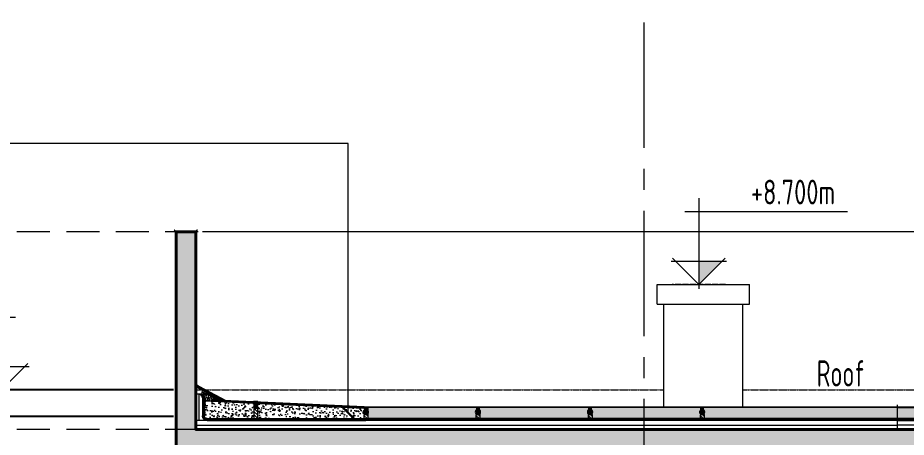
# Model space of a CAD drawing. Header units: millimetres. Extents: x -6181 to 191287, y -8583 to 23546.
# Drawn here: x 12840 to 19578, y 7540 to 10725 of the extents above; entities that cross this region are included whole.
import ezdxf

# ---------------------------------------------------------------- set-up
doc = ezdxf.new("R2010")
doc.units = ezdxf.units.MM
doc.header["$MEASUREMENT"] = 0
for name, pattern in [('1735-DT-5BR-SEC_AA$0$DASHED', [0.75, 0.5, -0.25]), ('1735-DT-5BR-SEC_AA$0$HIDDEN', [0.375, 0.25, -0.125]), ('ACAD_ISO02W100', [15, 12, -3]), ('CENTER2', [28.575, 19.05, -3.175, 3.175, -3.175]), ('DASHED', [0.75, 0.5, -0.25])]:
    doc.linetypes.add(name, pattern=pattern)
doc.layers.add('00--ORIGIN POINT', color=200, linetype='Continuous', lineweight=20, plot=False)
doc.layers.add('1735-DT-5BR-SEC_AA$0$00--ORIGIN', color=6, linetype='Continuous', lineweight=0, plot=False)
for name, color, linetype, lineweight in [('03--GRID', 252, 'CENTER2', 5), ('05--LEADER', 11, 'Continuous', 20), ('05--TEXT-2', 2, 'Continuous', 25), ('1735-DT-5BR-SEC_AA$0$06--LINE-0', 8, 'Continuous', 13), ('1735-DT-5BR-SEC_AA$0$06--LINE-1', 9, 'Continuous', 18), ('1735-DT-5BR-SEC_AA$0$06--LINE-2', 2, 'Continuous', 25), ('1735-DT-5BR-SEC_AA$0$E--CONCRETE-4', 4, 'Continuous', 40), ('1735-DT-5BR-SEC_AA$0$E--CONCRETE-Beams', 1, '1735-DT-5BR-SEC_AA$0$HIDDEN', 0), ('1735-DT-5BR-SEC_AA$0$E--CONCRETE-SHADE', 253, 'Continuous', 25), ('1735-DT-5BR-SEC_AA$0$J--WATERPROOFING-1', 1, 'Continuous', 18), ('1735-DT-5BR-SEC_AA$0$J--WATERPROOFING-2', 2, 'Continuous', 25), ('1735-DT-5BR-SEC_AA$0$J--WATERPROOFING-3', 3, 'Continuous', 35), ('1735-DT-5BR-SEC_AA$0$M--PLASTER-0', 8, 'Continuous', 13), ('1735-DT-5BR-SEC_AA$0$P--INSULATION', 8, 'Continuous', 13), ('1735-DT-5BR-SEC_AA$0$W--ELV-1', 250, '1735-DT-5BR-SEC_AA$0$DASHED', 9), ('W--ELEV-2', 7, 'Continuous', 20), ('W--ELV-1', 250, 'DASHED', 9)]:
    doc.layers.add(name, color=color, linetype=linetype, lineweight=lineweight)
doc.layers.add('1735-DT-5BR-SEC_AA$0$00--Combo Roof', color=251, linetype='Continuous')
doc.styles.add('ISO', font='isocp2.shx', dxfattribs={"width": 0.8})
doc.linetypes.add('1735-DT-5BR-SEC_AA$0$BATTING', pattern='A,0.00254,-2.54,[134,ltypeshp.shx,S=2.54,R=0,X=-2.54,Y=0],-5.08,[134,ltypeshp.shx,S=2.54,R=180,X=2.54,Y=0],-2.54', length=10.16254)
doc.dimstyles.new('1-100_AR', dxfattribs={"dimtxt": 200, "dimasz": 100, "dimexe": 100, "dimexo": 100, "dimgap": 0, "dimtad": 0, "dimdec": 0, "dimzin": 12, "dimdsep": 46, "dimtxsty": 'ISO', "dimblk": 'ARCHTICK', "dimcen": 100, "dimdle": 100, "dimclrd": 8, "dimclre": 9, "dimclrt": 2, "dimadec": 0, "dimazin": 0, "dimtfac": 1, "dimtdec": 0, "dimtmove": 0, "dimatfit": 2, "dimldrblk": 'ARCHTICK', "dimfxl": 1, "dimtvp": 0.75, "dimtolj": 1, "dimtzin": 12, "dimlwd": 9, "dimlwe": 9, "dimarcsym": 0})
pattern_1 = [(45, (-165188.302, 57135.414), (-5.7452426, 5.7452426), []), (135, (-165188.302, 57135.414), (-5.7452426, -5.7452426), [])]
pattern_2 = [(37.5, (-75741.97, -20582.6), (-0.6299336, 19.2682377), [0, -15.2, 0, -17, 0, -16.25]), (7.5, (-75741.97, -20582.6), (17.697767, 28.22146), [0, -8.2, 0, -13.7, 0, -5.25]), (327.5, (-75754.27, -20582.6), (31.1414186, 0.0565905), [0, -5, 0, -18, 0, -23.5]), (317.5, (-75754.27, -20582.6), (30.061266, 8.776756), [0, -2.5, 0, -11.8, 0, -13.5])]
pattern_3 = [(50, (-75741.97, -20529.97), (71.72602, -6.27521), [7.5, -82.5]), (355, (-75741.97, -20529.97), (-13.87513, 75.21921), [6, -66]), (100.45144, (-75735.99, -20530.496), (57.85088, 68.944), [6.37402, -70.11421]), (46.1842, (-75741.97, -20509.97), (106.72413, -16.55193), [11.25, -123.75]), (96.63564, (-75733.08, -20511.35), (93.4662, 97.41186), [9.56103, -105.17138]), (351.18416, (-75741.97, -20509.97), (93.4662, 97.41186), [9, -99]), (21, (-75731.97, -20514.97), (59.690705, -40.26189), [7.5, -82.5]), (326, (-75731.97, -20514.97), (24.33153, 72.515), [6, -66]), (71.45144, (-75726.995, -20518.33), (84.02224, 32.25312), [6.37402, -70.11421]), (37.5, (-75741.97, -20529.973), (1.215986, 33.289385), [0, -65.2, 0, -67, 0, -66.25]), (7.5, (-75741.97, -20529.973), (26.306954, 39.44117), [0, -38.2, 0, -63.7, 0, -25.25]), (327.5, (-75764.27, -20529.973), (53.382244, -2.255487), [0, -25, 0, -78, 0, -103.5]), (317.5, (-75774.27, -20529.973), (58.318617, 10.0105), [0, -32.5, 0, -51.8, 0, -73.5])]
pattern_4 = [(45, (-41431.51, 13406.052), (-12.37437, 12.37437), [])]
pattern_5 = [(45, (-166022.7865, 57182.454), (-5.7452426, 5.7452426), []), (135, (-166022.7865, 57182.454), (-5.7452426, -5.7452426), [])]
pattern_6 = [(45, (-166038.302, 57135.414), (-5.7452426, 5.7452426), []), (135, (-166038.302, 57135.414), (-5.7452426, -5.7452426), [])]
pattern_7 = [(45, (-166888.302, 57135.414), (-5.7452426, 5.7452426), []), (135, (-166888.302, 57135.414), (-5.7452426, -5.7452426), [])]
pattern_8 = [(45, (-167738.302, 57135.414), (-5.7452426, 5.7452426), []), (135, (-167738.302, 57135.414), (-5.7452426, -5.7452426), [])]

# ---------------------------------------------------------------- blocks, each defined once
blk = doc.blocks.new('_ArchTick')
at = {"color": 0, "const_width": 0.15}
blk.add_lwpolyline([(-0.5, -0.5), (0.5, 0.5)], dxfattribs=at)
blk = doc.blocks.new('*U196')
at = {"layer": '1735-DT-5BR-SEC_AA$0$06--LINE-1'}
h = blk.add_hatch(dxfattribs=at)
h.set_pattern_fill('AR-SAND', color=256, scale=10, style=0)
h.set_pattern_definition(pattern_2)
edge = h.paths.add_edge_path()
edge.add_line((-39648.2, 10584.7), (-39648.2, 10567.5))
edge.add_arc((-39610.9, 10527), 55.1, 132.66389, 174.54334)
edge.add_line((-39665.7, 10532.3), (-39665.7, 10518.1))
edge.add_line((-39665.7, 10518.1), (-39800.4, 10512.1))
edge.add_line((-39800.4, 10512.1), (-39648.2, 10584.7))
h = blk.add_hatch(dxfattribs=at)
h.set_pattern_fill('AR-CONC', color=256, scale=10, style=0)
h.set_pattern_definition(pattern_3)
edge = h.paths.add_edge_path()
edge.add_line((-40042.2, 10382.2), (-40042.2, 10496.1))
edge.add_line((-40042.2, 10496.1), (-39667.2, 10513.1))
edge.add_line((-39667.2, 10513.1), (-39667.2, 10402.2))
edge.add_arc((-39687.4, 10402.4), 20.2, 270.62547, 359.37453, ccw=False)
edge.add_line((-39687.2, 10382.2), (-40042.2, 10382.2))
h.paths.add_polyline_path([(-40726.3, 10465.3), (-40476, 10475.9), (-40476, 10382.2), (-40726.3, 10382.2)])
h.paths.add_polyline_path([(-40476, 10382.2), (-40476, 10476.6), (-40072.2, 10494.8), (-40072.2, 10382.2)])
h.paths.add_polyline_path([(-40876.9, 10382.2), (-40876.9, 10458.5), (-40727.8, 10463.9), (-40727.8, 10382.2)])
h = blk.add_hatch(dxfattribs=at)
h.set_pattern_fill('AR-CONC', color=256, scale=10, style=0)
h.set_pattern_definition([(50, (-3984.734, -89.98), (71.72602, -6.27521), [7.5, -82.5]), (355, (-3984.73, -89.98), (-13.87513, 75.21921), [6, -66]), (100.45144, (-3978.756, -90.5), (57.85088, 68.944), [6.37402, -70.11421]), (46.1842, (-3984.73, -69.98), (106.72413, -16.55193), [11.25, -123.75]), (96.63564, (-3975.84, -71.36), (93.4662, 97.41186), [9.56103, -105.17138]), (351.18416, (-3984.73, -69.98), (93.4662, 97.41186), [9, -99]), (21, (-3974.734, -74.98), (59.690705, -40.26189), [7.5, -82.5]), (326, (-3974.73, -74.98), (24.33153, 72.515), [6, -66]), (71.45144, (-3969.76, -78.33), (84.02224, 32.25312), [6.37402, -70.11421]), (37.5, (-3984.734, -89.977), (1.215986, 33.289385), [0, -65.2, 0, -67, 0, -66.25]), (7.5, (-3984.734, -89.977), (26.306954, 39.44117), [0, -38.2, 0, -63.7, 0, -25.25]), (327.5, (-4007.034, -89.977), (53.382244, -2.255487), [0, -25, 0, -78, 0, -103.5]), (317.5, (-4017.034, -89.977), (58.318617, 10.0105), [0, -32.5, 0, -51.8, 0, -73.5])])
h.paths.add_polyline_path([(-44923.1, 10465.1), (-40906.9, 10465.1), (-40906.9, 10382.2), (-44923.1, 10382.2)])
at = {"layer": '1735-DT-5BR-SEC_AA$0$J--WATERPROOFING-2'}
h = blk.add_hatch(color=252, dxfattribs=at)
edge = h.paths.add_edge_path()
edge.add_arc((-40060.6, 10578.4), 67.6, 260.1236, 285.79171)
edge.add_line((-40042.2, 10513.3), (-40042.2, 10478.3))
edge.add_line((-40042.2, 10478.3), (-40042.4, 10478.4))
edge.add_ellipse((-40057.4, 10478.4), major_axis=(0, -19.9), ratio=0.75188, start_angle=90, end_angle=260.36908)
edge.add_line((-40072.2, 10481.7), (-40072.2, 10511.8))
h = blk.add_hatch(color=252, dxfattribs=at)
edge = h.paths.add_edge_path()
edge.add_ellipse((-43441.9, 10431.3), major_axis=(0, -19.9), ratio=0.75188, start_angle=94.78782, end_angle=270, ccw=False)
edge.add_line((-43426.9, 10433), (-43426.9, 10465.1))
edge.add_arc((-43441.9, 10589.1), 124.9, 263.09445, 276.87055, ccw=False)
edge.add_line((-43456.9, 10465.1), (-43456.9, 10431.3))
edge.add_line((-43456.9, 10431.3), (-43456.9, 10431.3))
at = {"layer": '1735-DT-5BR-SEC_AA$0$J--WATERPROOFING-2', "lineweight": 9}
h = blk.add_hatch(dxfattribs=at)
h.set_pattern_fill('ANSI37', color=256, scale=65, style=0)
h.set_pattern_definition(pattern_8)
edge = h.paths.add_edge_path()
edge.add_ellipse((-43441.9, 10431.3), major_axis=(0, -19.9), ratio=0.75188, start_angle=367.03047, end_angle=447.76494)
edge.add_line((-43426.9, 10430.5), (-43426.9, 10432.1))
edge.add_ellipse((-43441.9, 10431.3), major_axis=(0, -19.9), ratio=0.75188, start_angle=92.23506, end_angle=352.96953)
edge.add_line((-43443.7, 10411.5), (-43440, 10411.5))
at = {"layer": '1735-DT-5BR-SEC_AA$0$J--WATERPROOFING-2'}
h = blk.add_hatch(color=252, dxfattribs=at)
edge = h.paths.add_edge_path()
edge.add_ellipse((-42591.9, 10431.3), major_axis=(0, -19.9), ratio=0.75188, start_angle=94.78782, end_angle=270, ccw=False)
edge.add_line((-42576.9, 10433), (-42576.9, 10465.1))
edge.add_arc((-42591.9, 10589.1), 124.9, 263.09445, 276.87055, ccw=False)
edge.add_line((-42606.9, 10465.1), (-42606.9, 10431.3))
edge.add_line((-42606.9, 10431.3), (-42606.9, 10431.3))
at = {"layer": '1735-DT-5BR-SEC_AA$0$J--WATERPROOFING-2', "lineweight": 9}
h = blk.add_hatch(dxfattribs=at)
h.set_pattern_fill('ANSI37', color=256, scale=65, style=0)
h.set_pattern_definition(pattern_7)
edge = h.paths.add_edge_path()
edge.add_ellipse((-42591.9, 10431.3), major_axis=(0, -19.9), ratio=0.75188, start_angle=367.03047, end_angle=447.76494)
edge.add_line((-42576.9, 10430.5), (-42576.9, 10432.1))
edge.add_ellipse((-42591.9, 10431.3), major_axis=(0, -19.9), ratio=0.75188, start_angle=92.23506, end_angle=352.96953)
edge.add_line((-42593.7, 10411.5), (-42590, 10411.5))
at = {"layer": '1735-DT-5BR-SEC_AA$0$J--WATERPROOFING-2'}
h = blk.add_hatch(color=252, dxfattribs=at)
edge = h.paths.add_edge_path()
edge.add_ellipse((-41741.9, 10431.3), major_axis=(0, -19.9), ratio=0.75188, start_angle=94.78782, end_angle=270, ccw=False)
edge.add_line((-41726.9, 10433), (-41726.9, 10465.1))
edge.add_arc((-41741.9, 10589.1), 124.9, 263.09445, 276.87055, ccw=False)
edge.add_line((-41756.9, 10465.1), (-41756.9, 10431.3))
edge.add_line((-41756.9, 10431.3), (-41756.9, 10431.3))
at = {"layer": '1735-DT-5BR-SEC_AA$0$J--WATERPROOFING-2', "lineweight": 9}
h = blk.add_hatch(dxfattribs=at)
h.set_pattern_fill('ANSI37', color=256, scale=65, style=0)
h.set_pattern_definition(pattern_6)
edge = h.paths.add_edge_path()
edge.add_ellipse((-41741.9, 10431.3), major_axis=(0, -19.9), ratio=0.75188, start_angle=367.03047, end_angle=447.76494)
edge.add_line((-41726.9, 10430.5), (-41726.9, 10432.1))
edge.add_ellipse((-41741.9, 10431.3), major_axis=(0, -19.9), ratio=0.75188, start_angle=92.23506, end_angle=352.96953)
edge.add_line((-41743.7, 10411.5), (-41740, 10411.5))
at = {"layer": '1735-DT-5BR-SEC_AA$0$J--WATERPROOFING-2'}
h = blk.add_hatch(color=252, dxfattribs=at)
edge = h.paths.add_edge_path()
edge.add_ellipse((-40891.9, 10431.3), major_axis=(0, -19.9), ratio=0.75188, start_angle=94.78782, end_angle=270, ccw=False)
edge.add_line((-40876.9, 10433), (-40876.9, 10465.1))
edge.add_arc((-40891.9, 10589.1), 124.9, 263.09445, 276.87055, ccw=False)
edge.add_line((-40906.9, 10465.1), (-40906.9, 10431.3))
edge.add_line((-40906.9, 10431.3), (-40906.9, 10431.3))
at = {"layer": '1735-DT-5BR-SEC_AA$0$J--WATERPROOFING-2', "lineweight": 9}
h = blk.add_hatch(dxfattribs=at)
h.set_pattern_fill('ANSI37', color=256, scale=65, style=0)
h.set_pattern_definition(pattern_1)
edge = h.paths.add_edge_path()
edge.add_ellipse((-40891.9, 10431.3), major_axis=(0, -19.9), ratio=0.75188, start_angle=367.03047, end_angle=447.76494)
edge.add_line((-40876.9, 10430.5), (-40876.9, 10432.1))
edge.add_ellipse((-40891.9, 10431.3), major_axis=(0, -19.9), ratio=0.75188, start_angle=92.23506, end_angle=352.96953)
edge.add_line((-40893.7, 10411.5), (-40890, 10411.5))
h = blk.add_hatch(dxfattribs=at)
h.set_pattern_fill('ANSI37', color=256, scale=65, style=0)
h.set_pattern_definition(pattern_5)
edge = h.paths.add_edge_path()
edge.add_ellipse((-40057.4, 10478.4), major_axis=(0, -19.9), ratio=0.75188, start_angle=-87.76494, end_angle=-7.03047, ccw=False)
edge.add_line((-40072.4, 10477.6), (-40072.4, 10479.1))
edge.add_ellipse((-40057.4, 10478.4), major_axis=(0, -19.9), ratio=0.75188, start_angle=7.03047, end_angle=267.76494, ccw=False)
edge.add_line((-40055.6, 10458.6), (-40059.3, 10458.6))
at = {"layer": '1735-DT-5BR-SEC_AA$0$J--WATERPROOFING-2', "lineweight": 13}
h = blk.add_hatch(dxfattribs=at)
h.set_pattern_fill('ANSI31', color=256, scale=140, style=0)
h.set_pattern_definition(pattern_4)
h.paths.add_polyline_path([(-40072.2, 10452.9), (-40042.2, 10452.9), (-40042.2, 10382.2), (-40072.2, 10382.2)])
at = {"layer": '1735-DT-5BR-SEC_AA$0$00--ORIGIN'}
for points in [[(-39601.9, 10300), (-39601.9, 10647.2)], [(-39601.9, 10300), (-44923.1, 10300), (-44923.1, 10485.3)]]:
    blk.add_lwpolyline(points, dxfattribs=at)
at = {"layer": '1735-DT-5BR-SEC_AA$0$J--WATERPROOFING-1', "color": 8}
for p, q in [((-39612.2, 10628.7), (-39826.1, 10512.4)), ((-39612.2, 10617.4), (-39821.6, 10506.1)), ((-39648.2, 10588.1), (-39800.4, 10512.1)), ((-39648.2, 10588.1), (-39648.2, 10567.5)), ((-40072.2, 10382.2), (-40072.2, 10511.8)), ((-40042.2, 10513.3), (-40042.2, 10382.2)), ((-40042.2, 10496.1), (-39667.2, 10513.1)), ((-40042.2, 10502.6), (-39826.1, 10512.4)), ((-39800.4, 10512.1), (-39665.7, 10518.1)), ((-39667.2, 10513.1), (-39667.2, 10402.2)), ((-39665.7, 10532.3), (-39665.7, 10518.1)), ((-39659.7, 10532.1), (-39659.7, 10401.3)), ((-39652.2, 10531.9), (-39652.2, 10402.8)), ((-39642.2, 10565.8), (-39601.9, 10565.8)), ((-40876.9, 10458.9), (-40475.8, 10475.9)), ((-40874.8, 10465.5), (-40476, 10482.4)), ((-40726.3, 10471.8), (-40475.8, 10482.4)), ((-40476, 10483.1), (-40072.2, 10501.3)), ((-40476, 10476.6), (-40072.2, 10494.8)), ((-40072.2, 10458.4), (-40042.2, 10458.4)), ((-44923.1, 10382.2), (-40891.9, 10382.2)), ((-43456.9, 10411.4), (-43456.9, 10382.2)), ((-43426.9, 10411.4), (-43456.9, 10411.4)), ((-43426.9, 10410.4), (-43426.9, 10382.2)), ((-42606.9, 10411.4), (-42606.9, 10382.2)), ((-42576.9, 10411.4), (-42606.9, 10411.4)), ((-42576.9, 10410.4), (-42576.9, 10382.2)), ((-41756.9, 10411.4), (-41756.9, 10382.2)), ((-41726.9, 10411.4), (-41756.9, 10411.4)), ((-41726.9, 10410.4), (-41726.9, 10382.2)), ((-40906.9, 10411.4), (-40906.9, 10382.2)), ((-40876.9, 10411.4), (-40906.9, 10411.4)), ((-40476, 10382.2), (-40891.9, 10382.2)), ((-40876.9, 10410.4), (-40876.9, 10382.2)), ((-39687.2, 10382.2), (-40476, 10382.2)), ((-40042.2, 10382.2), (-40072.2, 10382.2)), ((-44923.1, 10374.7), (-40891.9, 10374.7)), ((-44923.1, 10367.2), (-40891.9, 10367.2)), ((-40476, 10374.7), (-40891.9, 10374.7)), ((-40476, 10367.2), (-40891.9, 10367.2)), ((-39687.1, 10374.7), (-40476, 10374.7)), ((-39687.1, 10367.2), (-40476, 10367.2)), ((-39687.1, 10367.2), (-39601.9, 10367.2))]:
    blk.add_line(p, q, dxfattribs=at)
blk.add_lwpolyline([(-44923.1, 10465.1), (-40906.9, 10465.1), (-40906.9, 10382.2), (-44923.1, 10382.2)], dxfattribs=at)
blk.add_lwpolyline([(-44923.1, 10465.1), (-40906.9, 10465.1), (-40906.9, 10382.2), (-44923.1, 10382.2)], close=True, dxfattribs=at)
for centre, radius, start, end in [((-40060.6, 10578.4), 67.6, 260.1236, 285.79171), ((-39610.8, 10527), 55.2, 132.69216, 174.26288), ((-39608.5, 10526.9), 51.5, 130.89812, 174.1344), ((-39603.3, 10526.6), 49.2, 127.23665, 173.85442), ((-43442.2, 10576.3), 112.1, 262.47895, 278.90454), ((-42592.2, 10576.3), 112.1, 262.47895, 278.90454), ((-41742.2, 10576.3), 112.1, 262.47895, 278.90454), ((-40892.2, 10576.3), 112.1, 262.47895, 278.90454), ((-39687.4, 10402.4), 20.2, 270.62547, 359.37453), ((-39687.4, 10402.4), 35.2, 270.62896, 0.62989), ((-39687.4, 10402.4), 27.7, 270.62754, 357.7239)]:
    blk.add_arc(centre, radius, start, end, dxfattribs=at)
blk.add_ellipse((-40057.4, 10478.4), major_axis=(0, -19.9), ratio=0.75188, start_param=-1.570796, end_param=4.712389, dxfattribs=at)
at = {"layer": '1735-DT-5BR-SEC_AA$0$J--WATERPROOFING-2', "lineweight": 13}
for p, q in [((-43456.9, 10400.7), (-43426.9, 10430.7)), ((-43456.9, 10425.4), (-43426.9, 10410.4)), ((-43450.6, 10382.2), (-43426.9, 10405.9)), ((-42606.9, 10400.7), (-42576.9, 10430.7)), ((-42606.9, 10425.4), (-42576.9, 10410.4)), ((-42600.6, 10382.2), (-42576.9, 10405.9)), ((-41756.9, 10400.7), (-41726.9, 10430.7)), ((-41756.9, 10425.4), (-41726.9, 10410.4)), ((-41750.6, 10382.2), (-41726.9, 10405.9)), ((-40906.9, 10400.7), (-40876.9, 10430.7)), ((-40906.9, 10425.4), (-40876.9, 10410.4)), ((-40900.6, 10382.2), (-40876.9, 10405.9))]:
    blk.add_line(p, q, dxfattribs=at)
at = {"layer": '1735-DT-5BR-SEC_AA$0$J--WATERPROOFING-2', "extrusion": (0, 0, -1)}
for centre in [(-43441.9, 10431.3), (-42591.9, 10431.3), (-41741.9, 10431.3), (-40891.9, 10431.3)]:
    blk.add_ellipse(centre, major_axis=(0, -19.9), ratio=0.75188, start_param=-1.570796, end_param=4.712389, dxfattribs=at)
at = {"layer": '1735-DT-5BR-SEC_AA$0$J--WATERPROOFING-3', "color": 252, "const_width": 10.1}
for points in [[(-39601.1, 10643.4), (-39627.7, 10625.1), (-39828.9, 10518.2), (-40891.9, 10470.3)], [(-40891.9, 10470.3), (-44923.1, 10470.4)]]:
    blk.add_lwpolyline(points, dxfattribs=at)
at = {"layer": '1735-DT-5BR-SEC_AA$0$P--INSULATION', "linetype": '1735-DT-5BR-SEC_AA$0$BATTING', "ltscale": 0.05}
for p, q in [((-39627.4, 10367.2), (-39627.4, 10562.3)), ((-39604.2, 10331.8), (-44923.1, 10331.8))]:
    blk.add_line(p, q, dxfattribs=at)
blk = doc.blocks.new('*U197')
at = {"layer": '1735-DT-5BR-SEC_AA$0$06--LINE-1'}
h = blk.add_hatch(dxfattribs=at)
h.set_pattern_fill('AR-SAND', color=256, scale=10, style=0)
h.set_pattern_definition(pattern_2)
edge = h.paths.add_edge_path()
edge.add_line((-39648.2, 10584.7), (-39648.2, 10567.5))
edge.add_arc((-39610.9, 10527), 55.1, 132.66389, 174.54334)
edge.add_line((-39665.7, 10532.3), (-39665.7, 10518.1))
edge.add_line((-39665.7, 10518.1), (-39800.4, 10512.1))
edge.add_line((-39800.4, 10512.1), (-39648.2, 10584.7))
h = blk.add_hatch(dxfattribs=at)
h.set_pattern_fill('AR-CONC', color=256, scale=10, style=0)
h.set_pattern_definition(pattern_3)
edge = h.paths.add_edge_path()
edge.add_line((-40042.2, 10382.2), (-40042.2, 10496.1))
edge.add_line((-40042.2, 10496.1), (-39667.2, 10513.1))
edge.add_line((-39667.2, 10513.1), (-39667.2, 10402.2))
edge.add_arc((-39687.4, 10402.4), 20.2, 270.62547, 359.37453, ccw=False)
edge.add_line((-39687.2, 10382.2), (-40042.2, 10382.2))
h.paths.add_polyline_path([(-40726.3, 10465.3), (-40476, 10475.9), (-40476, 10382.2), (-40726.3, 10382.2)])
h.paths.add_polyline_path([(-40476, 10382.2), (-40476, 10476.6), (-40072.2, 10494.8), (-40072.2, 10382.2)])
h.paths.add_polyline_path([(-40876.9, 10382.2), (-40876.9, 10458.5), (-40727.8, 10463.9), (-40727.8, 10382.2)])
h = blk.add_hatch(dxfattribs=at)
h.set_pattern_fill('AR-CONC', color=256, scale=10, style=0)
h.set_pattern_definition([(50, (-4692.26, -89.98), (71.72602, -6.27521), [7.5, -82.5]), (355, (-4692.26, -89.98), (-13.87513, 75.21921), [6, -66]), (100.45144, (-4686.28, -90.5), (57.85088, 68.944), [6.37402, -70.11421]), (46.1842, (-4692.26, -69.98), (106.72413, -16.55193), [11.25, -123.75]), (96.63564, (-4683.37, -71.36), (93.4662, 97.41186), [9.56103, -105.17138]), (351.18416, (-4692.26, -69.98), (93.4662, 97.41186), [9, -99]), (21, (-4682.26, -74.98), (59.690705, -40.26189), [7.5, -82.5]), (326, (-4682.26, -74.98), (24.33153, 72.515), [6, -66]), (71.45144, (-4677.285, -78.33), (84.02224, 32.25312), [6.37402, -70.11421]), (37.5, (-4692.26, -89.977), (1.215986, 33.289385), [0, -65.2, 0, -67, 0, -66.25]), (7.5, (-4692.26, -89.977), (26.306954, 39.44117), [0, -38.2, 0, -63.7, 0, -25.25]), (327.5, (-4714.56, -89.977), (53.382244, -2.255487), [0, -25, 0, -78, 0, -103.5]), (317.5, (-4724.56, -89.977), (58.318617, 10.0105), [0, -32.5, 0, -51.8, 0, -73.5])])
h.paths.add_polyline_path([(-45630.6, 10465.1), (-40906.9, 10465.1), (-40906.9, 10382.2), (-45630.6, 10382.2)])
at = {"layer": '1735-DT-5BR-SEC_AA$0$J--WATERPROOFING-2'}
h = blk.add_hatch(color=252, dxfattribs=at)
edge = h.paths.add_edge_path()
edge.add_arc((-40060.6, 10578.4), 67.6, 260.1236, 285.79171)
edge.add_line((-40042.2, 10513.3), (-40042.2, 10478.3))
edge.add_line((-40042.2, 10478.3), (-40042.4, 10478.4))
edge.add_ellipse((-40057.4, 10478.4), major_axis=(0, -19.9), ratio=0.75188, start_angle=90, end_angle=260.36908)
edge.add_line((-40072.2, 10481.7), (-40072.2, 10511.8))
h = blk.add_hatch(color=252, dxfattribs=at)
edge = h.paths.add_edge_path()
edge.add_ellipse((-44291.9, 10431.3), major_axis=(0, -19.9), ratio=0.75188, start_angle=94.78782, end_angle=270, ccw=False)
edge.add_line((-44276.9, 10433), (-44276.9, 10465.1))
edge.add_arc((-44291.9, 10589.1), 124.9, 263.09445, 276.87055, ccw=False)
edge.add_line((-44306.9, 10465.1), (-44306.9, 10431.3))
edge.add_line((-44306.9, 10431.3), (-44306.9, 10431.3))
at = {"layer": '1735-DT-5BR-SEC_AA$0$J--WATERPROOFING-2', "lineweight": 9}
h = blk.add_hatch(dxfattribs=at)
h.set_pattern_fill('ANSI37', color=256, scale=65, style=0)
h.set_pattern_definition([(45, (-168588.302, 57135.414), (-5.7452426, 5.7452426), []), (135, (-168588.302, 57135.414), (-5.7452426, -5.7452426), [])])
edge = h.paths.add_edge_path()
edge.add_ellipse((-44291.9, 10431.3), major_axis=(0, -19.9), ratio=0.75188, start_angle=367.03047, end_angle=447.76494)
edge.add_line((-44276.9, 10430.5), (-44276.9, 10432.1))
edge.add_ellipse((-44291.9, 10431.3), major_axis=(0, -19.9), ratio=0.75188, start_angle=92.23506, end_angle=352.96953)
edge.add_line((-44293.7, 10411.5), (-44290, 10411.5))
at = {"layer": '1735-DT-5BR-SEC_AA$0$J--WATERPROOFING-2'}
h = blk.add_hatch(color=252, dxfattribs=at)
edge = h.paths.add_edge_path()
edge.add_ellipse((-43441.9, 10431.3), major_axis=(0, -19.9), ratio=0.75188, start_angle=94.78782, end_angle=270, ccw=False)
edge.add_line((-43426.9, 10433), (-43426.9, 10465.1))
edge.add_arc((-43441.9, 10589.1), 124.9, 263.09445, 276.87055, ccw=False)
edge.add_line((-43456.9, 10465.1), (-43456.9, 10431.3))
edge.add_line((-43456.9, 10431.3), (-43456.9, 10431.3))
at = {"layer": '1735-DT-5BR-SEC_AA$0$J--WATERPROOFING-2', "lineweight": 9}
h = blk.add_hatch(dxfattribs=at)
h.set_pattern_fill('ANSI37', color=256, scale=65, style=0)
h.set_pattern_definition(pattern_8)
edge = h.paths.add_edge_path()
edge.add_ellipse((-43441.9, 10431.3), major_axis=(0, -19.9), ratio=0.75188, start_angle=367.03047, end_angle=447.76494)
edge.add_line((-43426.9, 10430.5), (-43426.9, 10432.1))
edge.add_ellipse((-43441.9, 10431.3), major_axis=(0, -19.9), ratio=0.75188, start_angle=92.23506, end_angle=352.96953)
edge.add_line((-43443.7, 10411.5), (-43440, 10411.5))
at = {"layer": '1735-DT-5BR-SEC_AA$0$J--WATERPROOFING-2'}
h = blk.add_hatch(color=252, dxfattribs=at)
edge = h.paths.add_edge_path()
edge.add_ellipse((-42591.9, 10431.3), major_axis=(0, -19.9), ratio=0.75188, start_angle=94.78782, end_angle=270, ccw=False)
edge.add_line((-42576.9, 10433), (-42576.9, 10465.1))
edge.add_arc((-42591.9, 10589.1), 124.9, 263.09445, 276.87055, ccw=False)
edge.add_line((-42606.9, 10465.1), (-42606.9, 10431.3))
edge.add_line((-42606.9, 10431.3), (-42606.9, 10431.3))
at = {"layer": '1735-DT-5BR-SEC_AA$0$J--WATERPROOFING-2', "lineweight": 9}
h = blk.add_hatch(dxfattribs=at)
h.set_pattern_fill('ANSI37', color=256, scale=65, style=0)
h.set_pattern_definition(pattern_7)
edge = h.paths.add_edge_path()
edge.add_ellipse((-42591.9, 10431.3), major_axis=(0, -19.9), ratio=0.75188, start_angle=367.03047, end_angle=447.76494)
edge.add_line((-42576.9, 10430.5), (-42576.9, 10432.1))
edge.add_ellipse((-42591.9, 10431.3), major_axis=(0, -19.9), ratio=0.75188, start_angle=92.23506, end_angle=352.96953)
edge.add_line((-42593.7, 10411.5), (-42590, 10411.5))
at = {"layer": '1735-DT-5BR-SEC_AA$0$J--WATERPROOFING-2'}
h = blk.add_hatch(color=252, dxfattribs=at)
edge = h.paths.add_edge_path()
edge.add_ellipse((-41741.9, 10431.3), major_axis=(0, -19.9), ratio=0.75188, start_angle=94.78782, end_angle=270, ccw=False)
edge.add_line((-41726.9, 10433), (-41726.9, 10465.1))
edge.add_arc((-41741.9, 10589.1), 124.9, 263.09445, 276.87055, ccw=False)
edge.add_line((-41756.9, 10465.1), (-41756.9, 10431.3))
edge.add_line((-41756.9, 10431.3), (-41756.9, 10431.3))
at = {"layer": '1735-DT-5BR-SEC_AA$0$J--WATERPROOFING-2', "lineweight": 9}
h = blk.add_hatch(dxfattribs=at)
h.set_pattern_fill('ANSI37', color=256, scale=65, style=0)
h.set_pattern_definition(pattern_6)
edge = h.paths.add_edge_path()
edge.add_ellipse((-41741.9, 10431.3), major_axis=(0, -19.9), ratio=0.75188, start_angle=367.03047, end_angle=447.76494)
edge.add_line((-41726.9, 10430.5), (-41726.9, 10432.1))
edge.add_ellipse((-41741.9, 10431.3), major_axis=(0, -19.9), ratio=0.75188, start_angle=92.23506, end_angle=352.96953)
edge.add_line((-41743.7, 10411.5), (-41740, 10411.5))
at = {"layer": '1735-DT-5BR-SEC_AA$0$J--WATERPROOFING-2'}
h = blk.add_hatch(color=252, dxfattribs=at)
edge = h.paths.add_edge_path()
edge.add_ellipse((-40891.9, 10431.3), major_axis=(0, -19.9), ratio=0.75188, start_angle=94.78782, end_angle=270, ccw=False)
edge.add_line((-40876.9, 10433), (-40876.9, 10465.1))
edge.add_arc((-40891.9, 10589.1), 124.9, 263.09445, 276.87055, ccw=False)
edge.add_line((-40906.9, 10465.1), (-40906.9, 10431.3))
edge.add_line((-40906.9, 10431.3), (-40906.9, 10431.3))
at = {"layer": '1735-DT-5BR-SEC_AA$0$J--WATERPROOFING-2', "lineweight": 9}
h = blk.add_hatch(dxfattribs=at)
h.set_pattern_fill('ANSI37', color=256, scale=65, style=0)
h.set_pattern_definition(pattern_1)
edge = h.paths.add_edge_path()
edge.add_ellipse((-40891.9, 10431.3), major_axis=(0, -19.9), ratio=0.75188, start_angle=367.03047, end_angle=447.76494)
edge.add_line((-40876.9, 10430.5), (-40876.9, 10432.1))
edge.add_ellipse((-40891.9, 10431.3), major_axis=(0, -19.9), ratio=0.75188, start_angle=92.23506, end_angle=352.96953)
edge.add_line((-40893.7, 10411.5), (-40890, 10411.5))
h = blk.add_hatch(dxfattribs=at)
h.set_pattern_fill('ANSI37', color=256, scale=65, style=0)
h.set_pattern_definition(pattern_5)
edge = h.paths.add_edge_path()
edge.add_ellipse((-40057.4, 10478.4), major_axis=(0, -19.9), ratio=0.75188, start_angle=-87.76494, end_angle=-7.03047, ccw=False)
edge.add_line((-40072.4, 10477.6), (-40072.4, 10479.1))
edge.add_ellipse((-40057.4, 10478.4), major_axis=(0, -19.9), ratio=0.75188, start_angle=7.03047, end_angle=267.76494, ccw=False)
edge.add_line((-40055.6, 10458.6), (-40059.3, 10458.6))
at = {"layer": '1735-DT-5BR-SEC_AA$0$J--WATERPROOFING-2', "lineweight": 13}
h = blk.add_hatch(dxfattribs=at)
h.set_pattern_fill('ANSI31', color=256, scale=140, style=0)
h.set_pattern_definition(pattern_4)
h.paths.add_polyline_path([(-40072.2, 10452.9), (-40042.2, 10452.9), (-40042.2, 10382.2), (-40072.2, 10382.2)])
at = {"layer": '1735-DT-5BR-SEC_AA$0$00--ORIGIN'}
for points in [[(-39601.9, 10300), (-39601.9, 10647.2)], [(-39601.9, 10300), (-45630.6, 10300), (-45630.6, 10485.3)]]:
    blk.add_lwpolyline(points, dxfattribs=at)
at = {"layer": '1735-DT-5BR-SEC_AA$0$J--WATERPROOFING-1', "color": 8}
for p, q in [((-39612.2, 10628.7), (-39826.1, 10512.4)), ((-39612.2, 10617.4), (-39821.6, 10506.1)), ((-39648.2, 10588.1), (-39800.4, 10512.1)), ((-39648.2, 10588.1), (-39648.2, 10567.5)), ((-40072.2, 10382.2), (-40072.2, 10511.8)), ((-40042.2, 10513.3), (-40042.2, 10382.2)), ((-40042.2, 10496.1), (-39667.2, 10513.1)), ((-40042.2, 10502.6), (-39826.1, 10512.4)), ((-39800.4, 10512.1), (-39665.7, 10518.1)), ((-39667.2, 10513.1), (-39667.2, 10402.2)), ((-39665.7, 10532.3), (-39665.7, 10518.1)), ((-39659.7, 10532.1), (-39659.7, 10401.3)), ((-39652.2, 10531.9), (-39652.2, 10402.8)), ((-39642.2, 10565.8), (-39601.9, 10565.8)), ((-40876.9, 10458.9), (-40475.8, 10475.9)), ((-40874.8, 10465.5), (-40476, 10482.4)), ((-40726.3, 10471.8), (-40475.8, 10482.4)), ((-40476, 10483.1), (-40072.2, 10501.3)), ((-40476, 10476.6), (-40072.2, 10494.8)), ((-40072.2, 10458.4), (-40042.2, 10458.4)), ((-45630.6, 10382.2), (-40891.9, 10382.2)), ((-44306.9, 10411.4), (-44306.9, 10382.2)), ((-44276.9, 10411.4), (-44306.9, 10411.4)), ((-44276.9, 10410.4), (-44276.9, 10382.2)), ((-43456.9, 10411.4), (-43456.9, 10382.2)), ((-43426.9, 10411.4), (-43456.9, 10411.4)), ((-43426.9, 10410.4), (-43426.9, 10382.2)), ((-42606.9, 10411.4), (-42606.9, 10382.2)), ((-42576.9, 10411.4), (-42606.9, 10411.4)), ((-42576.9, 10410.4), (-42576.9, 10382.2)), ((-41756.9, 10411.4), (-41756.9, 10382.2)), ((-41726.9, 10411.4), (-41756.9, 10411.4)), ((-41726.9, 10410.4), (-41726.9, 10382.2)), ((-40906.9, 10411.4), (-40906.9, 10382.2)), ((-40876.9, 10411.4), (-40906.9, 10411.4)), ((-40476, 10382.2), (-40891.9, 10382.2)), ((-40876.9, 10410.4), (-40876.9, 10382.2)), ((-39687.2, 10382.2), (-40476, 10382.2)), ((-40042.2, 10382.2), (-40072.2, 10382.2)), ((-45630.6, 10374.7), (-40891.9, 10374.7)), ((-45630.6, 10367.2), (-40891.9, 10367.2)), ((-40476, 10374.7), (-40891.9, 10374.7)), ((-40476, 10367.2), (-40891.9, 10367.2)), ((-39687.1, 10374.7), (-40476, 10374.7)), ((-39687.1, 10367.2), (-40476, 10367.2)), ((-39687.1, 10367.2), (-39601.9, 10367.2))]:
    blk.add_line(p, q, dxfattribs=at)
blk.add_lwpolyline([(-45630.6, 10465.1), (-40906.9, 10465.1), (-40906.9, 10382.2), (-45630.6, 10382.2)], dxfattribs=at)
blk.add_lwpolyline([(-45630.6, 10465.1), (-40906.9, 10465.1), (-40906.9, 10382.2), (-45630.6, 10382.2)], close=True, dxfattribs=at)
for centre, radius, start, end in [((-40060.6, 10578.4), 67.6, 260.1236, 285.79171), ((-39610.8, 10527), 55.2, 132.69216, 174.26288), ((-39608.5, 10526.9), 51.5, 130.89812, 174.1344), ((-39603.3, 10526.6), 49.2, 127.23665, 173.85442), ((-44292.2, 10576.3), 112.1, 262.47895, 278.90454), ((-43442.2, 10576.3), 112.1, 262.47895, 278.90454), ((-42592.2, 10576.3), 112.1, 262.47895, 278.90454), ((-41742.2, 10576.3), 112.1, 262.47895, 278.90454), ((-40892.2, 10576.3), 112.1, 262.47895, 278.90454), ((-39687.4, 10402.4), 20.2, 270.62547, 359.37453), ((-39687.4, 10402.4), 35.2, 270.62896, 0.62989), ((-39687.4, 10402.4), 27.7, 270.62754, 357.7239)]:
    blk.add_arc(centre, radius, start, end, dxfattribs=at)
blk.add_ellipse((-40057.4, 10478.4), major_axis=(0, -19.9), ratio=0.75188, start_param=-1.570796, end_param=4.712389, dxfattribs=at)
at = {"layer": '1735-DT-5BR-SEC_AA$0$J--WATERPROOFING-2', "lineweight": 13}
for p, q in [((-44306.9, 10400.7), (-44276.9, 10430.7)), ((-44306.9, 10425.4), (-44276.9, 10410.4)), ((-44300.6, 10382.2), (-44276.9, 10405.9)), ((-43456.9, 10400.7), (-43426.9, 10430.7)), ((-43456.9, 10425.4), (-43426.9, 10410.4)), ((-43450.6, 10382.2), (-43426.9, 10405.9)), ((-42606.9, 10400.7), (-42576.9, 10430.7)), ((-42606.9, 10425.4), (-42576.9, 10410.4)), ((-42600.6, 10382.2), (-42576.9, 10405.9)), ((-41756.9, 10400.7), (-41726.9, 10430.7)), ((-41756.9, 10425.4), (-41726.9, 10410.4)), ((-41750.6, 10382.2), (-41726.9, 10405.9)), ((-40906.9, 10400.7), (-40876.9, 10430.7)), ((-40906.9, 10425.4), (-40876.9, 10410.4)), ((-40900.6, 10382.2), (-40876.9, 10405.9))]:
    blk.add_line(p, q, dxfattribs=at)
at = {"layer": '1735-DT-5BR-SEC_AA$0$J--WATERPROOFING-2', "extrusion": (0, 0, -1)}
for centre in [(-44291.9, 10431.3), (-43441.9, 10431.3), (-42591.9, 10431.3), (-41741.9, 10431.3), (-40891.9, 10431.3)]:
    blk.add_ellipse(centre, major_axis=(0, -19.9), ratio=0.75188, start_param=-1.570796, end_param=4.712389, dxfattribs=at)
at = {"layer": '1735-DT-5BR-SEC_AA$0$J--WATERPROOFING-3', "color": 252, "const_width": 10.1}
for points in [[(-39601.1, 10643.4), (-39627.7, 10625.1), (-39828.9, 10518.2), (-40891.9, 10470.3)], [(-40891.9, 10470.3), (-45630.6, 10470.4)]]:
    blk.add_lwpolyline(points, dxfattribs=at)
at = {"layer": '1735-DT-5BR-SEC_AA$0$P--INSULATION', "linetype": '1735-DT-5BR-SEC_AA$0$BATTING', "ltscale": 0.05}
for p, q in [((-39627.4, 10367.2), (-39627.4, 10562.3)), ((-39604.2, 10331.8), (-45630.6, 10331.8))]:
    blk.add_line(p, q, dxfattribs=at)
blk = doc.blocks.new('1735-DT-5BR-SEC_AA$0$NAIL-5')
at = {"layer": '1735-DT-5BR-SEC_AA$0$06--LINE-0'}
for p, q in [((-33, 7), (0, 10)), ((-33, 7), (0, 4)), ((0, 14), (0, 0)), ((1, 14), (0, 14)), ((1, 0), (0, 0)), ((1, 14), (1, 0)), ((1, 13), (1, 1)), ((6, 7), (6, 6)), ((7, 7), (6, 7)), ((7, 6), (6, 6))]:
    blk.add_line(p, q, dxfattribs=at)
for start_param, end_param in [(0.889782, 2.322474), (-0.751678, 0.681014)]:
    blk.add_ellipse((1, 7), major_axis=(4.1, -4.1), ratio=1, start_param=start_param, end_param=end_param, dxfattribs=at)
blk = doc.blocks.new('1735-DT-5BR-SEC_AA$0$Plaster Support L')
for p, q in [((3.2, 59.8), (3.2, 72.4)), ((7.4, 38.6), (3.2, 47.6)), ((7.4, 27.2), (3.2, 36.2)), ((7.4, 15.8), (3.2, 24.8)), ((3.2, 1.4), (3.2, 13.3)), ((3.2, 1.5), (15.4, -14.5)), ((7.4, 50.1), (3.5, 58.5)), ((-59.8, -3.2), (-72.4, -3.2)), ((-50.1, -7.4), (-58.5, -3.5)), ((-38.6, -7.4), (-47.6, -3.2)), ((-27.2, -7.4), (-36.2, -3.2)), ((-15.8, -7.4), (-24.8, -3.2)), ((-1.4, -3.2), (-13.3, -3.2)), ((14.5, -15.3), (-1.4, -3.2))]:
    blk.add_line(p, q)
at = {"const_width": 1.2}
for points in [[(3.2, 59.1), (7.4, 61.5)], [(3.2, 47.6), (7.4, 50.1)], [(3.2, 36.2), (7.4, 38.6)], [(3.2, 24.8), (7.4, 27.2)], [(3.2, 13.3), (7.4, 15.8)], [(-59.1, -3.2), (-61.5, -7.4)], [(-47.6, -3.2), (-50.1, -7.4)], [(-36.2, -3.2), (-38.6, -7.4)], [(-24.8, -3.2), (-27.2, -7.4)], [(-13.3, -3.2), (-15.8, -7.4)]]:
    blk.add_lwpolyline(points, dxfattribs=at)
for centre, radius, start, end in [((6.2, 59.8), 3, 180, 205.12808), ((-59.8, -6.2), 3, 64.87192, 90), ((15.8, -15.8), 1.35, 159.84128, 104.57154)]:
    blk.add_arc(centre, radius, start, end)
at = {"yscale": 0.0999999999985448}
for p, xscale, zscale, rotation in [((3.4, 68.7), -0.0999999999985448, 0.1, 179.9999999958311), ((4.3, 47.4), -0.0999999999985448, 0.1, 179.9999999958311), ((-68.7, -3.4), 0.0999999999985448, 0.0999999999985448, 270.0000000020843), ((-47.4, -4.3), 0.0999999999985448, 0.0999999999985448, 270.0000000020843)]:
    blk.add_blockref('1735-DT-5BR-SEC_AA$0$NAIL-5', p, dxfattribs=dict(at, xscale=xscale, zscale=zscale, rotation=rotation))
blk = doc.blocks.new('*U198')
at = {"ltscale": 0.002, "xscale": -0.7499999999999999, "yscale": 0.75, "zscale": 0.75, "rotation": 1.244886593809724e-06}
blk.add_blockref('1735-DT-5BR-SEC_AA$0$Plaster Support L', (0, 0), dxfattribs=at)
blk = doc.blocks.new('1735-DT-5BR-SEC_AA$0$Plaster Support')
for p, q in [((0.5, 141), (-4.6, 133.2)), ((0.5, 128.9), (-4.6, 121.1)), ((0.5, 116.8), (-4.6, 109)), ((0.5, 104.7), (-4, 97.7)), ((1.1, 93.4), (-3.5, 86.4)), ((-1.7, 127.9), (-1.6, 127.9)), ((-1.7, 127.8), (-1.6, 127.8)), ((-1.7, 92.7), (-1.6, 92.7)), ((-1.7, 92.6), (-1.6, 92.6)), ((-1.6, 127.8), (-1.6, 127.9)), ((-1.6, 92.6), (-1.6, 92.7)), ((-1.1, 128.6), (-1, 128.6)), ((-1.1, 127.2), (-1.1, 128.6)), ((-1.1, 127.3), (-1.1, 128.5)), ((-1.1, 127.2), (-1, 127.2)), ((-1.1, 93.4), (-1, 93.4)), ((-1.1, 92), (-1.1, 93.4)), ((-1.1, 92.1), (-1.1, 93.3)), ((-1.1, 92), (-1, 92)), ((-1, 127.2), (-1, 128.6)), ((11.5, 127.9), (-1, 128.2)), ((11.5, 127.9), (-1, 127.6)), ((-1, 92), (-1, 93.4)), ((11.5, 92.7), (-1, 93)), ((11.5, 92.7), (-1, 92.4)), ((0.5, 56.6), (-5.9, 48)), ((1.1, 69.2), (-5.1, 61.7)), ((1.6, 82.1), (-4, 74.6))]:
    blk.add_line(p, q)
for points, const_width in [([(-4.6, 133.2), (0.5, 128.9)], 2), ([(-4.6, 121.1), (0.5, 116.8)], 2), ([(-4.6, 109), (0.5, 104.7)], 2), ([(-4, 97.7), (1.1, 93.4)], 2), ([(0, 41.9), (0, 0), (-15, 0), (-15, 2), (-11.9, 5.6)], 1), ([(-5.9, 48), (1.2, 41.6)], 2), ([(-5.1, 61.7), (0.5, 56.6)], 2), ([(-4, 74.6), (1.1, 69.2)], 2), ([(-3.5, 86.4), (1.6, 82.1)], 2)]:
    blk.add_lwpolyline(points, dxfattribs=dict(const_width=const_width))
for centre, start_param, end_param in [((-1.1, 127.9), -0.751678, 0.681014), ((-1.1, 127.9), 0.889782, 2.322474), ((-1.1, 92.7), -0.751678, 0.681014), ((-1.1, 92.7), 0.889782, 2.322474)]:
    blk.add_ellipse(centre, major_axis=(-0.41, 0.41), ratio=1, start_param=start_param, end_param=end_param)
blk = doc.blocks.new('*U199')
at = {"ltscale": 0.002, "xscale": 0.7500000000000001, "yscale": 0.7500000000000001, "zscale": 0.7500000000000001, "rotation": 0.02265334735187966}
blk.add_blockref('1735-DT-5BR-SEC_AA$0$Plaster Support', (-0.6, -12.8), dxfattribs=at)
blk = doc.blocks.new('*U216')
at = {"layer": '1735-DT-5BR-SEC_AA$0$06--LINE-0'}
for points in [[(0, 170), (0, 950)], [(600, 170), (600, 950)]]:
    blk.add_lwpolyline(points, dxfattribs=at)
at = {"layer": '1735-DT-5BR-SEC_AA$0$06--LINE-1'}
for p, q in [((-50, 1100), (650, 1100)), ((-50, 950), (-50, 1100)), ((650, 950), (650, 1100)), ((-50, 950), (650, 950))]:
    blk.add_line(p, q, dxfattribs=at)
blk = doc.blocks.new('1735-DT-5BR-SEC_AA')
at = {"layer": '1735-DT-5BR-SEC_AA$0$E--CONCRETE-SHADE'}
h = blk.add_hatch(color=256, dxfattribs=at)
h.dxf.hatch_style = 1
h.paths.add_polyline_path([(28390.2, 7900), (28390.2, 7700), (27390.2, 7700), (27390.2, 7380), (27140.2, 7380), (14290.3, 7380), (14040.3, 7380), (14040.3, 9100), (14190.3, 9100), (14190.3, 7600), (25540.2, 7600), (25540.2, 9100), (25690.2, 9100), (25690.2, 7600), (27140.2, 7600), (27140.2, 7900)])
at = {"layer": '1735-DT-5BR-SEC_AA$0$06--LINE-0'}
blk.add_line((23440.2, 9099.3), (14240.3, 9099.3), dxfattribs=at)
at = {"layer": '1735-DT-5BR-SEC_AA$0$06--LINE-2', "ltscale": 25}
blk.add_lwpolyline([(14020.3, 7900), (11590.2, 7900), (11590.2, 7700), (14020.3, 7700)], dxfattribs=at)
at = {"layer": '1735-DT-5BR-SEC_AA$0$E--CONCRETE-4'}
blk.add_lwpolyline([(28390.2, 7900), (28390.2, 7700), (27390.2, 7700), (27390.2, 7380), (27140.2, 7380), (14290.3, 7380), (14040.3, 7380), (14040.3, 9100), (14190.3, 9100), (14190.3, 7600), (25540.2, 7600), (25540.2, 9100), (25690.2, 9100), (25690.2, 7600), (27140.2, 7600), (27140.2, 7900), (28390.2, 7900)], dxfattribs=at)
at = {"layer": '1735-DT-5BR-SEC_AA$0$E--CONCRETE-Beams', "color": 8}
for p, q in [((14190.2, 7900), (17740.2, 7900)), ((18340.2, 7900), (19915.2, 7900))]:
    blk.add_line(p, q, dxfattribs=at)
at = {"layer": '1735-DT-5BR-SEC_AA$0$W--ELV-1', "ltscale": 500}
for points in [[(36709.2, 9100), (1469.5, 9100)], [(36709.2, 7600), (1469.5, 7600)]]:
    blk.add_lwpolyline(points, dxfattribs=at)
at = {"layer": '1735-DT-5BR-SEC_AA$0$00--Combo Roof', "xscale": -1}
blk.add_blockref('*U196', (-25411.6, -2699.9), dxfattribs=at)
at = {"layer": '1735-DT-5BR-SEC_AA$0$00--Combo Roof'}
blk.add_blockref('*U197', (65142.1, -2700), dxfattribs=at)
at = {"layer": '1735-DT-5BR-SEC_AA$0$06--LINE-1'}
blk.add_blockref('*U216', (17740.2, 7600), dxfattribs=at)
at = {"layer": '1735-DT-5BR-SEC_AA$0$M--PLASTER-0', "xscale": -1, "rotation": 180}
blk.add_blockref('*U198', (14040.3, 9100), dxfattribs=at)
at = {"layer": '1735-DT-5BR-SEC_AA$0$M--PLASTER-0', "rotation": 180}
blk.add_blockref('*U198', (14190.3, 9100), dxfattribs=at)
at = {"layer": '1735-DT-5BR-SEC_AA$0$M--PLASTER-0', "xscale": -1}
blk.add_blockref('*U199', (14190.3, 7942.9), dxfattribs=at)
blk = doc.blocks.new('*U5')
at = {"color": 2}
for p, q in [((0, 875), (0, -46)), ((1502.9, 734.4), (-140.6, 734.4)), ((-280.4, 234.4), (280.4, 234.4)), ((0, 0), (-266.9, 266.9)), ((266.9, 266.9), (0, 0))]:
    blk.add_line(p, q, dxfattribs=at)
blk.add_solid([(0, 234.4), (234.4, 234.4), (0, 0), (234.4, 234.4)], dxfattribs=at)
at = {"layer": '00--ORIGIN POINT', "linetype": 'ACAD_ISO02W100', "ltscale": 5}
blk.add_line((270, 0), (-270, 0), dxfattribs=at)
at = {"style": 'ISO', "width": 0.8}
for tag, p in [('LEVEL', (225.4, 781.7)), ('FLOOR', (225.4, 406.4))]:
    blk.add_attdef(tag, p, '', height=250, dxfattribs=at)

msp = doc.modelspace()

# ---------------------------------------------------------------- linework, layer by layer
at = {"layer": 'W--ELV-1', "ltscale": 500}
for points in [[(36709.2, 9100), (1469.5, 9100)], [(36709.2, 7600), (1469.5, 7600)]]:
    msp.add_lwpolyline(points, dxfattribs=at)

# ---------------------------------------------------------------- next in the draw order: block references
msp.add_blockref('1735-DT-5BR-SEC_AA', (0, 0))

# ---------------------------------------------------------------- next in the draw order: linework, layer by layer
at = {"layer": '03--GRID', "ltscale": 50}
msp.add_line((17590.2, -1694), (17590.2, 10871.4), dxfattribs=at)

# ---------------------------------------------------------------- next in the draw order: block references
at = {"layer": 'W--ELEV-2'}
ref = msp.add_blockref('*U5', (18005.4, 8700), dxfattribs=dict(at, xscale=0.75, yscale=0.75, zscale=0.75))
ref.add_attrib('LEVEL', '+8.700m', (18400.7, 9307.6, -698143.2), dxfattribs={"layer": '0', "height": 187.5, "style": 'ISO', "width": 0.8})
ref = msp.add_blockref('*U5', (12716.6, 7900), dxfattribs=dict(at, xscale=-0.75, yscale=0.75, zscale=0.75))
ref.add_attrib('LEVEL', '+7.900m', (11610.4, 8507.6, -698143.2), dxfattribs={"layer": '0', "height": 187.5, "style": 'ISO', "width": 0.8})

# ---------------------------------------------------------------- next in the draw order: texts
at = {"layer": '05--TEXT-2', "insert": (19082.6, 8024.4), "char_height": 200, "width": 1189.493, "attachment_point": 5, "style": 'ISO'}
msp.add_mtext('{\\W0.7;Roof}', dxfattribs=at)

# ---------------------------------------------------------------- next in the draw order: leaders
at = {"layer": '05--LEADER'}
msp.add_leader([(15346.3, 7725), (15346.3, 9769.7), (8667, 9769.7)], dimstyle='1-100_AR', dxfattribs=at)

doc.saveas('drawing.dxf')
